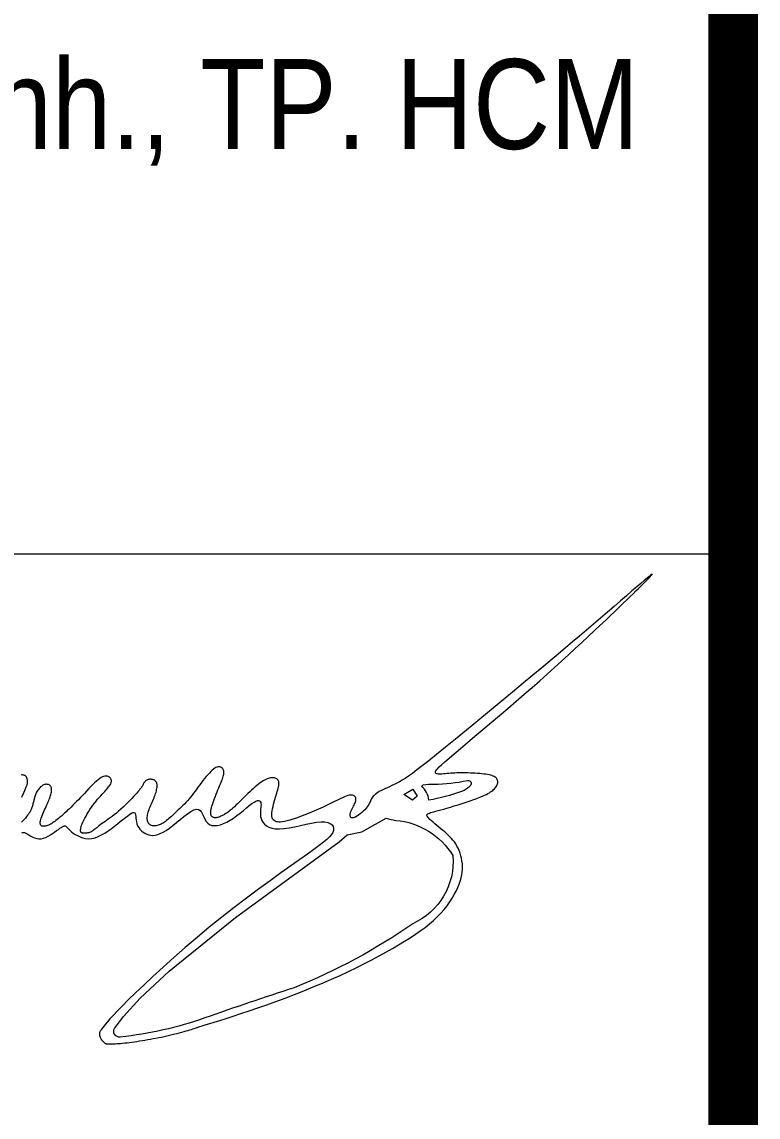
# Model space of a CAD drawing. Header units: metres. Extents: x 568006 to 1139366, y 2064802 to 4131555.
# Drawn here: x 570077.95 to 570086.47, y 2065043.06 to 2065055.74 of the extents above; entities that cross this region are included whole.
import ezdxf

# ---------------------------------------------------------------- set-up
doc = ezdxf.new("R2010")
doc.units = ezdxf.units.M
doc.linetypes.add('CENTER', pattern=[2, 1.25, -0.25, 0.25, -0.25])
doc.layers.get('0').update_dxf_attribs({"linetype": 'CONTINUOUS'})
for name, color, linetype, lineweight in [('A-KY HIEU', 34, 'CONTINUOUS', 20), ('A-TEXT', 7, 'CONTINUOUS', 18), ('E- RANH GIOI', 1, 'CENTER', 13)]:
    doc.layers.add(name, color=color, linetype=linetype, lineweight=lineweight)
doc.styles.add('ARIAL', font='arial.ttf', dxfattribs={"height": 5})

# ---------------------------------------------------------------- blocks, each defined once
blk = doc.blocks.new('dangquang')
for points in [[(0.213, 1.676), (0.239, 1.686), (0.263, 1.689), (0.286, 1.686), (0.31, 1.677), (0.339, 1.662), (0.372, 1.642), (0.411, 1.618), (0.454, 1.593), (0.502, 1.569), (0.553, 1.547), (0.608, 1.532), (0.665, 1.523), (0.725, 1.524), (0.786, 1.537), (0.848, 1.559), (0.91, 1.589), (0.971, 1.624), (1.029, 1.662), (1.084, 1.701), (1.136, 1.739), (1.182, 1.772), (1.222, 1.801), (1.256, 1.823), (1.285, 1.84), (1.31, 1.853), (1.331, 1.86), (1.349, 1.864), (1.364, 1.863), (1.377, 1.859), (1.388, 1.852), (1.399, 1.842), (1.411, 1.828), (1.426, 1.811), (1.444, 1.791), (1.467, 1.767), (1.496, 1.74), (1.532, 1.709), (1.577, 1.675), (1.63, 1.64), (1.691, 1.606), (1.757, 1.575), (1.829, 1.55), (1.906, 1.533), (1.986, 1.525), (2.069, 1.53), (2.154, 1.549), (2.241, 1.581), (2.328, 1.623), (2.415, 1.673), (2.502, 1.73), (2.586, 1.79), (2.669, 1.853), (2.748, 1.916), (2.824, 1.977), (2.895, 2.035), (2.96, 2.087), (3.02, 2.133), (3.074, 2.171), (3.12, 2.199), (3.158, 2.216), (3.187, 2.22), (3.208, 2.211), (3.221, 2.19), (3.229, 2.158), (3.234, 2.118), (3.238, 2.073), (3.243, 2.023), (3.251, 1.971), (3.265, 1.919), (3.285, 1.868), (3.312, 1.82), (3.345, 1.776), (3.384, 1.735), (3.427, 1.699), (3.474, 1.668), (3.524, 1.643), (3.578, 1.625), (3.633, 1.615), (3.691, 1.612), (3.752, 1.618), (3.817, 1.634), (3.886, 1.659), (3.96, 1.696), (4.04, 1.743), (4.126, 1.803), (4.219, 1.875), (4.315, 1.954), (4.414, 2.036), (4.511, 2.116), (4.605, 2.188), (4.693, 2.248), (4.772, 2.29), (4.84, 2.309), (4.895, 2.303), (4.939, 2.274), (4.975, 2.229), (5.006, 2.171), (5.036, 2.108), (5.066, 2.044), (5.101, 1.984), (5.143, 1.934), (5.194, 1.899), (5.255, 1.878), (5.323, 1.871), (5.398, 1.876), (5.478, 1.894), (5.562, 1.924), (5.65, 1.964), (5.739, 2.014), (5.829, 2.073), (5.919, 2.138), (6.006, 2.206), (6.091, 2.275), (6.171, 2.341), (6.245, 2.402), (6.312, 2.454), (6.371, 2.494), (6.42, 2.521), (6.461, 2.535), (6.493, 2.537), (6.518, 2.529), (6.536, 2.513), (6.548, 2.489), (6.554, 2.459), (6.556, 2.425), (6.555, 2.388), (6.551, 2.348), (6.546, 2.305), (6.541, 2.261), (6.539, 2.214), (6.54, 2.165), (6.546, 2.115), (6.558, 2.063), (6.578, 2.011), (6.608, 1.959), (6.647, 1.911), (6.699, 1.867), (6.762, 1.831), (6.84, 1.803), (6.933, 1.786), (7.042, 1.782), (7.168, 1.793), (7.306, 1.814), (7.453, 1.843), (7.603, 1.876), (7.753, 1.909), (7.896, 1.939), (8.03, 1.961), (8.149, 1.972), (8.249, 1.969), (8.331, 1.954), (8.394, 1.927), (8.44, 1.891), (8.468, 1.847), (8.481, 1.798), (8.477, 1.744), (8.459, 1.689), (8.425, 1.632), (8.375, 1.572), (8.305, 1.505), (8.214, 1.429), (8.098, 1.341), (7.956, 1.237), (7.785, 1.116), (7.583, 0.972), (7.348, 0.806), (7.084, 0.618), (6.797, 0.411), (6.492, 0.187), (6.172, -0.051), (5.844, -0.3), (5.513, -0.559), (5.183, -0.824), (4.859, -1.093), (4.544, -1.361), (4.243, -1.626), (3.957, -1.883), (3.691, -2.128), (3.446, -2.358), (3.227, -2.568), (3.036, -2.754), (2.876, -2.914), (2.744, -3.049), (2.637, -3.162), (2.551, -3.256), (2.485, -3.332), (2.434, -3.393), (2.394, -3.443), (2.364, -3.483), (2.339, -3.517), (2.32, -3.544), (2.305, -3.566), (2.293, -3.583), (2.285, -3.598), (2.279, -3.609), (2.275, -3.619), (2.272, -3.627), (2.27, -3.635), (2.269, -3.643), (2.269, -3.651), (2.269, -3.659), (2.27, -3.667), (2.271, -3.675), (2.272, -3.684), (2.274, -3.692), (2.277, -3.702), (2.28, -3.711), (2.283, -3.721), (2.287, -3.732), (2.291, -3.742), (2.295, -3.752), (2.3, -3.763), (2.305, -3.773), (2.31, -3.783), (2.316, -3.793), (2.322, -3.803), (2.328, -3.812), (2.335, -3.822), (2.342, -3.831), (2.35, -3.84), (2.358, -3.849), (2.366, -3.858), (2.375, -3.867), (2.384, -3.876), (2.394, -3.884), (2.404, -3.891), (2.415, -3.898), (2.427, -3.904), (2.439, -3.909), (2.451, -3.913), (2.465, -3.916), (2.48, -3.918), (2.496, -3.919), (2.515, -3.92), (2.537, -3.92), (2.561, -3.92), (2.589, -3.919), (2.621, -3.918), (2.656, -3.917), (2.696, -3.915), (2.738, -3.912), (2.785, -3.909), (2.834, -3.905), (2.887, -3.9), (2.944, -3.894), (3.003, -3.888), (3.065, -3.88), (3.13, -3.871), (3.197, -3.861), (3.265, -3.851), (3.335, -3.84), (3.406, -3.828), (3.478, -3.816), (3.551, -3.804), (3.623, -3.791), (3.696, -3.778), (3.769, -3.764), (3.842, -3.75), (3.914, -3.736), (3.987, -3.72), (4.058, -3.705), (4.129, -3.689), (4.199, -3.672), (4.267, -3.656), (4.334, -3.639), (4.398, -3.623), (4.459, -3.606), (4.517, -3.59), (4.572, -3.575), (4.622, -3.56), (4.669, -3.547), (4.711, -3.534), (4.749, -3.522), (4.783, -3.511), (4.812, -3.501), (4.837, -3.493), (4.857, -3.486), (4.874, -3.48), (4.89, -3.475), (4.909, -3.468), (4.935, -3.459), (4.973, -3.447), (5.026, -3.43), (5.099, -3.408), (5.195, -3.378), (5.317, -3.34), (5.464, -3.295), (5.632, -3.242), (5.82, -3.182), (6.024, -3.116), (6.242, -3.043), (6.471, -2.965), (6.708, -2.882), (6.95, -2.795), (7.197, -2.703), (7.445, -2.608), (7.694, -2.51), (7.941, -2.409), (8.185, -2.307), (8.424, -2.204), (8.655, -2.1), (8.879, -1.997), (9.093, -1.893), (9.3, -1.79), (9.497, -1.688), (9.687, -1.586), (9.868, -1.486), (10.04, -1.388), (10.205, -1.291), (10.361, -1.197), (10.509, -1.104), (10.649, -1.012), (10.781, -0.92), (10.905, -0.829), (11.021, -0.736), (11.13, -0.643), (11.231, -0.548), (11.324, -0.451), (11.41, -0.352), (11.489, -0.253), (11.56, -0.153), (11.624, -0.055), (11.681, 0.042), (11.731, 0.137), (11.774, 0.229), (11.81, 0.317), (11.84, 0.402), (11.863, 0.483), (11.88, 0.563), (11.892, 0.64), (11.898, 0.715), (11.899, 0.789), (11.895, 0.862), (11.886, 0.934), (11.873, 1.005), (11.855, 1.074), (11.834, 1.142), (11.81, 1.207), (11.782, 1.27), (11.752, 1.33), (11.719, 1.385), (11.683, 1.437), (11.646, 1.486), (11.607, 1.532), (11.565, 1.576), (11.521, 1.619), (11.475, 1.661), (11.427, 1.703), (11.377, 1.745), (11.324, 1.789), (11.271, 1.833), (11.218, 1.878), (11.167, 1.921), (11.118, 1.962), (11.074, 2.001), (11.036, 2.037), (11.004, 2.069), (10.981, 2.096), (10.965, 2.119), (10.957, 2.138), (10.956, 2.155), (10.963, 2.169), (10.976, 2.182), (10.996, 2.193), (11.023, 2.204), (11.055, 2.216), (11.094, 2.228), (11.14, 2.241), (11.193, 2.255), (11.254, 2.271), (11.323, 2.29), (11.4, 2.311), (11.486, 2.336), (11.58, 2.363), (11.681, 2.394), (11.786, 2.426), (11.893, 2.46), (11.999, 2.495), (12.101, 2.529), (12.196, 2.562), (12.283, 2.594), (12.36, 2.623), (12.426, 2.65), (12.483, 2.675), (12.532, 2.699), (12.575, 2.722), (12.612, 2.744), (12.644, 2.765), (12.674, 2.786), (12.7, 2.807), (12.725, 2.828), (12.747, 2.849), (12.767, 2.87), (12.784, 2.892), (12.799, 2.914), (12.812, 2.936), (12.822, 2.958), (12.829, 2.981), (12.833, 3.004), (12.835, 3.027), (12.834, 3.049), (12.83, 3.071), (12.823, 3.092), (12.813, 3.112), (12.799, 3.13), (12.783, 3.146), (12.763, 3.161), (12.739, 3.174), (12.712, 3.186), (12.681, 3.197), (12.647, 3.207), (12.608, 3.216), (12.565, 3.224), (12.517, 3.232), (12.466, 3.238), (12.412, 3.245), (12.355, 3.25), (12.296, 3.255), (12.236, 3.259), (12.175, 3.263), (12.113, 3.266), (12.051, 3.268), (11.99, 3.269), (11.93, 3.27), (11.87, 3.27), (11.81, 3.27), (11.752, 3.268), (11.696, 3.266), (11.64, 3.263), (11.586, 3.259), (11.534, 3.254), (11.485, 3.25), (11.438, 3.245), (11.394, 3.241), (11.354, 3.238), (11.318, 3.237), (11.286, 3.236), (11.259, 3.238), (11.236, 3.242), (11.218, 3.247), (11.203, 3.254), (11.193, 3.263), (11.185, 3.272), (11.181, 3.283), (11.18, 3.295), (11.182, 3.309), (11.189, 3.326), (11.206, 3.35), (11.235, 3.382), (11.28, 3.427), (11.344, 3.486), (11.43, 3.563), (11.542, 3.66), (11.681, 3.779), (11.844, 3.917), (12.028, 4.072), (12.228, 4.24), (12.44, 4.419), (12.659, 4.604), (12.882, 4.793), (13.104, 4.982), (13.322, 5.17), (13.535, 5.355), (13.744, 5.537), (13.947, 5.716), (14.145, 5.892), (14.339, 6.066), (14.528, 6.237), (14.712, 6.404), (14.891, 6.569), (15.064, 6.729), (15.232, 6.885), (15.392, 7.035), (15.544, 7.178), (15.688, 7.315), (15.822, 7.443), (15.947, 7.561), (16.06, 7.671), (16.164, 7.771), (16.259, 7.862), (16.346, 7.947), (16.425, 8.024), (16.498, 8.096), (16.566, 8.163), (16.629, 8.226), (16.689, 8.285), (16.744, 8.34), (16.793, 8.39), (16.837, 8.434), (16.873, 8.472), (16.901, 8.502), (16.92, 8.524), (16.929, 8.537), (16.928, 8.54), (16.915, 8.532), (16.888, 8.512), (16.848, 8.48), (16.792, 8.434), (16.719, 8.374), (16.63, 8.298), (16.521, 8.205), (16.394, 8.096), (16.249, 7.971), (16.091, 7.835), (15.921, 7.688), (15.743, 7.535), (15.559, 7.377), (15.372, 7.217), (15.186, 7.057), (15.002, 6.9), (14.817, 6.743), (14.628, 6.584), (14.433, 6.419), (14.226, 6.245), (14.005, 6.061), (13.767, 5.862), (13.507, 5.646), (13.225, 5.412), (12.927, 5.165), (12.619, 4.911), (12.309, 4.655), (12.006, 4.406), (11.717, 4.169), (11.449, 3.951), (11.21, 3.758), (11.006, 3.594), (10.834, 3.458), (10.69, 3.347), (10.569, 3.257), (10.467, 3.184), (10.379, 3.125), (10.302, 3.077), (10.23, 3.036), (10.159, 2.998), (10.091, 2.964), (10.024, 2.932), (9.959, 2.903), (9.898, 2.875), (9.84, 2.849), (9.786, 2.823), (9.736, 2.798), (9.691, 2.774), (9.651, 2.749), (9.615, 2.724), (9.583, 2.699), (9.556, 2.674), (9.532, 2.65), (9.511, 2.625), (9.495, 2.6), (9.481, 2.575), (9.469, 2.55), (9.457, 2.524), (9.446, 2.496), (9.433, 2.468), (9.417, 2.437), (9.397, 2.405), (9.372, 2.37), (9.342, 2.333), (9.306, 2.294), (9.267, 2.255), (9.226, 2.216), (9.183, 2.18), (9.141, 2.148), (9.1, 2.12), (9.062, 2.099), (9.028, 2.084), (8.999, 2.077), (8.974, 2.075), (8.953, 2.08), (8.937, 2.091), (8.926, 2.106), (8.919, 2.126), (8.918, 2.151), (8.922, 2.179), (8.93, 2.21), (8.942, 2.244), (8.956, 2.279), (8.972, 2.315), (8.989, 2.35), (9.006, 2.385), (9.022, 2.418), (9.036, 2.449), (9.049, 2.478), (9.059, 2.504), (9.067, 2.529), (9.072, 2.552), (9.073, 2.573), (9.072, 2.593), (9.067, 2.612), (9.058, 2.629), (9.045, 2.645), (9.029, 2.659), (9.009, 2.67), (8.986, 2.678), (8.959, 2.683), (8.929, 2.683), (8.896, 2.678), (8.859, 2.669), (8.818, 2.654), (8.772, 2.634), (8.719, 2.61), (8.658, 2.58), (8.588, 2.546), (8.508, 2.507), (8.417, 2.463), (8.314, 2.415), (8.201, 2.364), (8.082, 2.311), (7.96, 2.258), (7.837, 2.206), (7.717, 2.157), (7.603, 2.112), (7.498, 2.073), (7.403, 2.04), (7.32, 2.014), (7.246, 1.994), (7.181, 1.979), (7.125, 1.97), (7.075, 1.965), (7.031, 1.965), (6.993, 1.969), (6.959, 1.976), (6.929, 1.987), (6.903, 2.003), (6.882, 2.023), (6.866, 2.048), (6.854, 2.079), (6.847, 2.116), (6.844, 2.158), (6.846, 2.207), (6.853, 2.262), (6.863, 2.32), (6.876, 2.381), (6.891, 2.444), (6.907, 2.506), (6.924, 2.567), (6.941, 2.626), (6.957, 2.681), (6.972, 2.732), (6.987, 2.78), (6.999, 2.824), (7.01, 2.864), (7.019, 2.901), (7.026, 2.935), (7.03, 2.965), (7.032, 2.992), (7.031, 3.017), (7.027, 3.039), (7.021, 3.058), (7.013, 3.074), (7.001, 3.089), (6.988, 3.102), (6.972, 3.113), (6.954, 3.122), (6.934, 3.13), (6.912, 3.136), (6.888, 3.139), (6.863, 3.141), (6.836, 3.14), (6.808, 3.137), (6.778, 3.131), (6.748, 3.123), (6.716, 3.111), (6.684, 3.097), (6.649, 3.079), (6.613, 3.058), (6.575, 3.033), (6.535, 3.005), (6.493, 2.974), (6.448, 2.938), (6.402, 2.899), (6.354, 2.858), (6.305, 2.814), (6.256, 2.769), (6.207, 2.723), (6.158, 2.677), (6.11, 2.63), (6.064, 2.584), (6.018, 2.54), (5.975, 2.496), (5.932, 2.453), (5.89, 2.413), (5.849, 2.374), (5.809, 2.337), (5.77, 2.303), (5.731, 2.271), (5.693, 2.241), (5.656, 2.214), (5.62, 2.19), (5.585, 2.168), (5.552, 2.149), (5.52, 2.132), (5.49, 2.118), (5.462, 2.106), (5.435, 2.097), (5.41, 2.09), (5.387, 2.085), (5.366, 2.082), (5.346, 2.082), (5.327, 2.082), (5.31, 2.085), (5.295, 2.089), (5.28, 2.095), (5.268, 2.102), (5.256, 2.111), (5.246, 2.122), (5.238, 2.134), (5.231, 2.148), (5.226, 2.164), (5.223, 2.182), (5.221, 2.202), (5.221, 2.224), (5.223, 2.25), (5.227, 2.278), (5.234, 2.311), (5.243, 2.348), (5.254, 2.389), (5.269, 2.435), (5.285, 2.486), (5.304, 2.539), (5.324, 2.595), (5.345, 2.652), (5.368, 2.709), (5.39, 2.766), (5.413, 2.822), (5.436, 2.876), (5.457, 2.928), (5.478, 2.977), (5.498, 3.023), (5.516, 3.067), (5.531, 3.107), (5.545, 3.145), (5.555, 3.179), (5.563, 3.21), (5.568, 3.238), (5.57, 3.263), (5.571, 3.285), (5.569, 3.305), (5.566, 3.323), (5.561, 3.34), (5.556, 3.354), (5.55, 3.368), (5.543, 3.38), (5.535, 3.39), (5.527, 3.4), (5.517, 3.408), (5.506, 3.415), (5.494, 3.421), (5.48, 3.426), (5.465, 3.43), (5.448, 3.432), (5.429, 3.432), (5.408, 3.428), (5.385, 3.42), (5.359, 3.409), (5.331, 3.391), (5.299, 3.369), (5.264, 3.339), (5.227, 3.304), (5.187, 3.264), (5.146, 3.22), (5.103, 3.172), (5.06, 3.121), (5.017, 3.067), (4.974, 3.012), (4.932, 2.957), (4.891, 2.901), (4.85, 2.845), (4.81, 2.789), (4.77, 2.734), (4.73, 2.681), (4.689, 2.629), (4.649, 2.579), (4.607, 2.532), (4.566, 2.487), (4.524, 2.444), (4.483, 2.403), (4.441, 2.363), (4.401, 2.325), (4.361, 2.288), (4.322, 2.252), (4.285, 2.216), (4.249, 2.182), (4.214, 2.149), (4.18, 2.117), (4.147, 2.087), (4.115, 2.058), (4.084, 2.031), (4.054, 2.005), (4.025, 1.982), (3.996, 1.962), (3.967, 1.943), (3.939, 1.926), (3.912, 1.911), (3.884, 1.899), (3.857, 1.888), (3.83, 1.879), (3.803, 1.872), (3.776, 1.868), (3.75, 1.865), (3.725, 1.864), (3.7, 1.865), (3.677, 1.869), (3.655, 1.875), (3.634, 1.883), (3.616, 1.893), (3.6, 1.906), (3.585, 1.92), (3.573, 1.937), (3.562, 1.955), (3.553, 1.975), (3.547, 1.997), (3.542, 2.02), (3.539, 2.045), (3.538, 2.071), (3.539, 2.099), (3.543, 2.128), (3.548, 2.159), (3.555, 2.191), (3.564, 2.224), (3.575, 2.259), (3.588, 2.295), (3.603, 2.333), (3.619, 2.372), (3.636, 2.411), (3.653, 2.451), (3.671, 2.491), (3.688, 2.531), (3.705, 2.571), (3.721, 2.611), (3.735, 2.65), (3.749, 2.689), (3.761, 2.726), (3.772, 2.762), (3.781, 2.797), (3.788, 2.83), (3.794, 2.861), (3.798, 2.889), (3.8, 2.916), (3.8, 2.941), (3.798, 2.963), (3.794, 2.984), (3.789, 3.003), (3.781, 3.02), (3.771, 3.036), (3.76, 3.05), (3.747, 3.062), (3.732, 3.073), (3.716, 3.082), (3.698, 3.089), (3.68, 3.095), (3.661, 3.099), (3.642, 3.101), (3.622, 3.102), (3.602, 3.1), (3.582, 3.098), (3.563, 3.093), (3.545, 3.087), (3.527, 3.079), (3.511, 3.07), (3.497, 3.059), (3.484, 3.047), (3.473, 3.033), (3.463, 3.018), (3.453, 3.002), (3.444, 2.985), (3.434, 2.967), (3.424, 2.947), (3.412, 2.927), (3.399, 2.907), (3.384, 2.885), (3.367, 2.861), (3.346, 2.834), (3.321, 2.805), (3.293, 2.771), (3.259, 2.734), (3.221, 2.691), (3.177, 2.643), (3.128, 2.591), (3.075, 2.536), (3.019, 2.479), (2.96, 2.421), (2.901, 2.363), (2.84, 2.308), (2.781, 2.254), (2.722, 2.205), (2.666, 2.159), (2.61, 2.117), (2.557, 2.077), (2.507, 2.041), (2.458, 2.006), (2.412, 1.974), (2.369, 1.944), (2.33, 1.915), (2.293, 1.888), (2.259, 1.862), (2.227, 1.837), (2.198, 1.815), (2.172, 1.794), (2.148, 1.776), (2.126, 1.759), (2.107, 1.744), (2.089, 1.731), (2.072, 1.719), (2.056, 1.709), (2.041, 1.701), (2.025, 1.694), (2.01, 1.688), (1.994, 1.683), (1.976, 1.679), (1.958, 1.676), (1.94, 1.674), (1.921, 1.672), (1.903, 1.671), (1.885, 1.671), (1.868, 1.671), (1.852, 1.671), (1.837, 1.672), (1.824, 1.673), (1.812, 1.676), (1.802, 1.679), (1.793, 1.684), (1.786, 1.691), (1.78, 1.7), (1.775, 1.711), (1.772, 1.725), (1.77, 1.742), (1.771, 1.762), (1.774, 1.786), (1.779, 1.813), (1.788, 1.845), (1.8, 1.881), (1.816, 1.922), (1.835, 1.967), (1.859, 2.017), (1.886, 2.07), (1.915, 2.126), (1.948, 2.183), (1.983, 2.241), (2.02, 2.299), (2.059, 2.357), (2.099, 2.413), (2.14, 2.467), (2.182, 2.519), (2.223, 2.569), (2.264, 2.616), (2.304, 2.661), (2.341, 2.703), (2.377, 2.742), (2.41, 2.778), (2.44, 2.812), (2.467, 2.842), (2.492, 2.87), (2.513, 2.896), (2.532, 2.921), (2.548, 2.943), (2.562, 2.965), (2.572, 2.985), (2.58, 3.004), (2.586, 3.022), (2.589, 3.039), (2.59, 3.056), (2.589, 3.071), (2.586, 3.086), (2.581, 3.1), (2.575, 3.114), (2.567, 3.127), (2.558, 3.139), (2.547, 3.15), (2.534, 3.159), (2.519, 3.168), (2.502, 3.175), (2.483, 3.18), (2.461, 3.183), (2.438, 3.183), (2.412, 3.18), (2.383, 3.174), (2.351, 3.162), (2.316, 3.144), (2.278, 3.121), (2.236, 3.09), (2.19, 3.052), (2.141, 3.007), (2.09, 2.956), (2.037, 2.902), (1.983, 2.845), (1.928, 2.786), (1.873, 2.727), (1.818, 2.669), (1.765, 2.613), (1.714, 2.559), (1.663, 2.507), (1.614, 2.458), (1.566, 2.41), (1.519, 2.364), (1.473, 2.32), (1.428, 2.278), (1.385, 2.237), (1.343, 2.198), (1.302, 2.161), (1.262, 2.126), (1.224, 2.093), (1.187, 2.062), (1.152, 2.034), (1.118, 2.007), (1.086, 1.983), (1.055, 1.961), (1.025, 1.941), (0.997, 1.923), (0.97, 1.907), (0.944, 1.894), (0.918, 1.882), (0.893, 1.872), (0.869, 1.864), (0.846, 1.859), (0.823, 1.855), (0.802, 1.853), (0.782, 1.853), (0.764, 1.856), (0.748, 1.861), (0.733, 1.868), (0.722, 1.878), (0.712, 1.891), (0.705, 1.906), (0.701, 1.925), (0.7, 1.946), (0.701, 1.972), (0.707, 2.001), (0.715, 2.034), (0.727, 2.071), (0.741, 2.111), (0.759, 2.154), (0.777, 2.199), (0.797, 2.245), (0.818, 2.291), (0.838, 2.336), (0.858, 2.38), (0.877, 2.422), (0.894, 2.462), (0.911, 2.501), (0.926, 2.537), (0.939, 2.572), (0.952, 2.606), (0.963, 2.638), (0.973, 2.669), (0.982, 2.699), (0.99, 2.728), (0.996, 2.755), (1, 2.781), (1.003, 2.806), (1.004, 2.829), (1.003, 2.851), (0.999, 2.871), (0.993, 2.889), (0.985, 2.905), (0.975, 2.919), (0.963, 2.932), (0.95, 2.942), (0.935, 2.951), (0.919, 2.958), (0.903, 2.963), (0.886, 2.966), (0.868, 2.968), (0.849, 2.967), (0.831, 2.964), (0.811, 2.959), (0.792, 2.951), (0.772, 2.941), (0.752, 2.929), (0.731, 2.913), (0.711, 2.896), (0.691, 2.876), (0.672, 2.855), (0.653, 2.833), (0.636, 2.81), (0.62, 2.786), (0.606, 2.762), (0.593, 2.738), (0.582, 2.714), (0.573, 2.691), (0.565, 2.667), (0.558, 2.644), (0.552, 2.62), (0.546, 2.596), (0.54, 2.572), (0.534, 2.548), (0.528, 2.524), (0.522, 2.499), (0.516, 2.474), (0.509, 2.449), (0.502, 2.424), (0.495, 2.399), (0.487, 2.373), (0.478, 2.348), (0.469, 2.322), (0.458, 2.295), (0.445, 2.268), (0.43, 2.239), (0.412, 2.21), (0.391, 2.178), (0.367, 2.145), (0.338, 2.11), (0.307, 2.073), (0.273, 2.036), (0.238, 1.998), (0.201, 1.961)], [(0.214, 2.629), (0.224, 2.649), (0.235, 2.672), (0.246, 2.696), (0.257, 2.721), (0.269, 2.747), (0.28, 2.774), (0.291, 2.801), (0.302, 2.827), (0.312, 2.853), (0.322, 2.876), (0.33, 2.899), (0.338, 2.919), (0.345, 2.938), (0.351, 2.957), (0.356, 2.974), (0.36, 2.99), (0.363, 3.007), (0.365, 3.023), (0.365, 3.039), (0.364, 3.056), (0.362, 3.072), (0.36, 3.088), (0.356, 3.103), (0.352, 3.118), (0.347, 3.132), (0.342, 3.145), (0.337, 3.157), (0.331, 3.167), (0.324, 3.177), (0.317, 3.185), (0.308, 3.193), (0.299, 3.199), (0.288, 3.204), (0.276, 3.208), (0.263, 3.212), (0.249, 3.214), (0.233, 3.215), (0.217, 3.215), (0.2, 3.213)]]:
    blk.add_lwpolyline(points)
for points in [[(10.815, 2.913), (10.853, 2.951, -0.038198), (11.143, 2.973, 0.053402), (12.031, 3.069, -0.741086), (12.108, 2.932, -0.111798), (11.875, 2.779, -0.048428), (11.009, 2.546, 0.181501)], [(10.815, 2.913), (10.853, 2.951, -0.038198), (11.143, 2.973, 0.053402), (12.031, 3.069, -0.741086), (12.108, 2.932, -0.111798), (11.875, 2.779, -0.048428), (11.009, 2.546, 0.181501)], [(10.815, 2.913), (10.853, 2.951, -0.038198), (11.143, 2.973, 0.053402), (12.031, 3.069, -0.741086), (12.108, 2.932, -0.111798), (11.875, 2.779, -0.048428), (11.009, 2.546, 0.181501)], [(2.912, -3.194), (3.349, -2.707), (4.117, -1.989), (5.881, -0.568), (8.63, 1.444), (8.84, 1.623), (9.232, 1.706), (9.872, 2.065, 0.035434), (10.13, 2.011, -0.238945), (11.646, 1.075, -0.315725), (10.582, -0.731, -0.055454), (7.435, -2.432, 0.007544), (5.063, -3.231, -0.05888), (2.824, -3.737, -0.635797), (2.673, -3.507)]]:
    blk.add_lwpolyline(points, format="xyb", close=True)
blk.add_lwpolyline([(10.346, 2.695), (10.582, 2.839), (10.7, 2.655), (10.569, 2.543)], close=True)
blk.add_lwpolyline([(10.346, 2.695), (10.582, 2.839), (10.7, 2.655), (10.569, 2.543)], close=True)
blk.add_lwpolyline([(10.346, 2.695), (10.582, 2.839), (10.7, 2.655), (10.569, 2.543)], close=True)
blk = doc.blocks.new('A$C33BC4D2A')
at = {"layer": 'A-KY HIEU', "color": 0}
blk.add_line((353.662, -181.132), (414.985, -181.132), dxfattribs=at)
at = {"layer": 'A-KY HIEU', "color": 0, "const_width": 1.022}
blk.add_lwpolyline([(14.345, -292.097), (14.345, -4.903), (414.985, -4.903), (414.985, -292.097)], close=True, dxfattribs=at)
at = {"layer": 'A-TEXT', "xscale": 0.7716810816000003, "yscale": 0.7716810816000003, "zscale": 0.7716810816000003}
blk.add_blockref('dangquang', (400.264, -188.141), dxfattribs=at)
at = {"layer": 'A-TEXT', "style": 'ARIAL', "width": 0.85}
blk.add_text('Chi nhánh HCM: 34., Phổ Quang., F2., Tân Bình., TP. HCM', height=1.83967, dxfattribs=at).set_placement((355.151, -172.846))

msp = doc.modelspace()

# ---------------------------------------------------------------- block references
at = {"layer": 'E- RANH GIOI', "xscale": 0.5657142857142857, "yscale": 0.5657142857142857, "zscale": 0.5657142857142857}
msp.add_blockref('A$C33BC4D2A', (569851.417, 2065152.05), dxfattribs=at)

doc.saveas('drawing.dxf')
